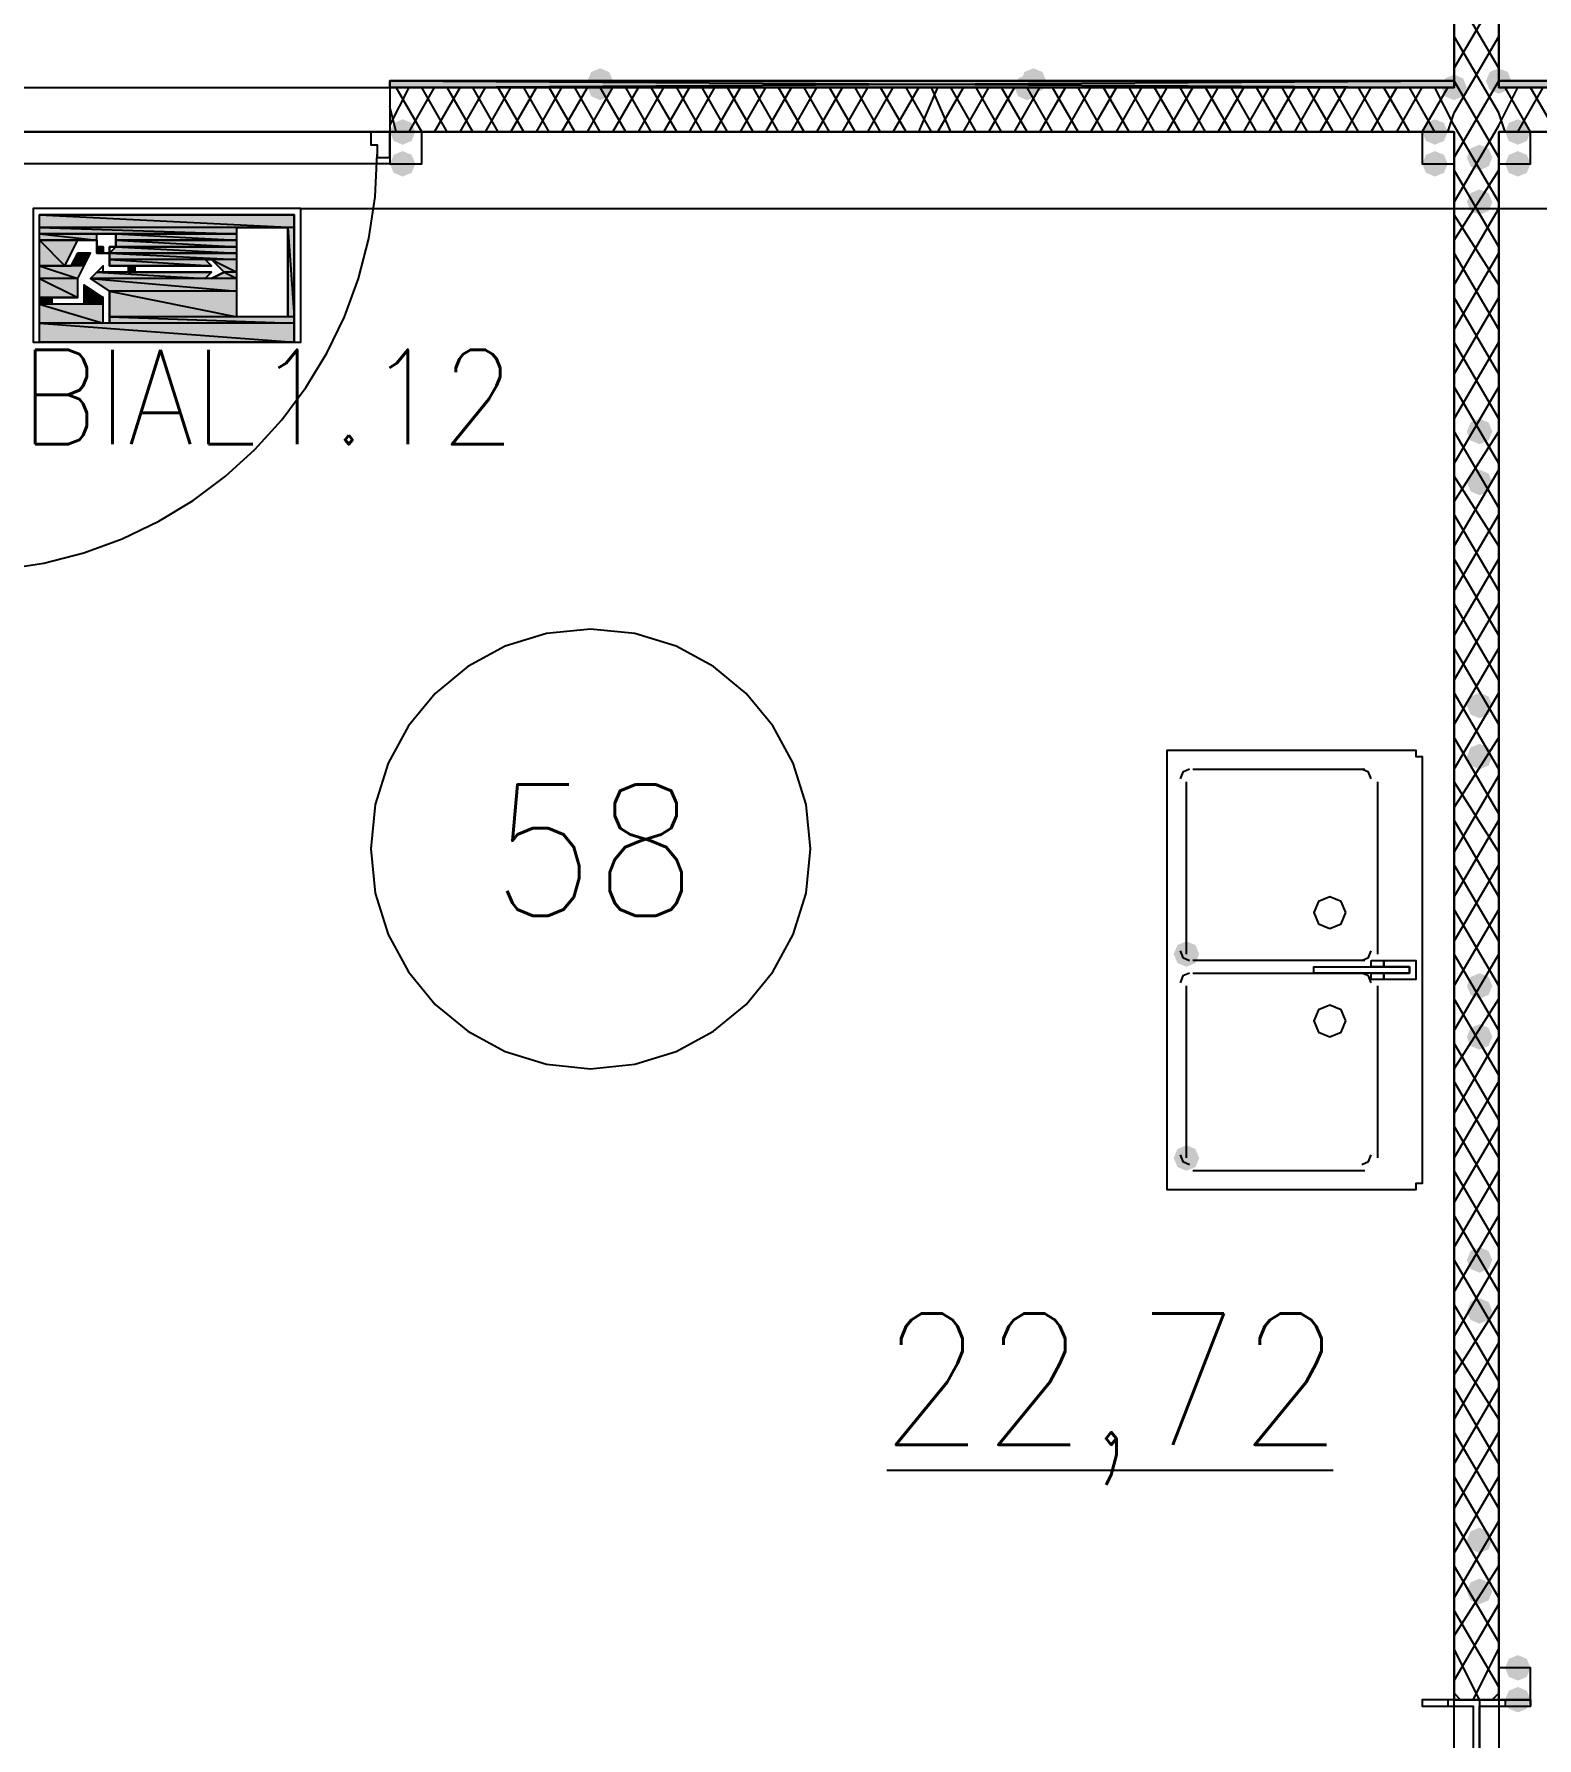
# Model space of a CAD drawing. Header units: millimetres. Extents: x 0 to 420, y 0 to 297.
# Drawn here: x 280.76 to 290.75, y 140.8 to 152.12 of the extents above; entities that cross this region are included whole.
import ezdxf

# ---------------------------------------------------------------- set-up
doc = ezdxf.new("R2010")
doc.units = ezdxf.units.MM
doc.layers.get('0').update_dxf_attribs({"linetype": 'CONTINUOUS'})
doc.styles.get("Standard").update_dxf_attribs({"font": 'STANDARD'})

msp = doc.modelspace()

# ---------------------------------------------------------------- hatches: boundary and pattern name
at = {"true_color": 0x0000fe}
for points in [[(284.607, 151.807333), (284.582129, 151.747537), (284.522333, 151.722667), (284.462538, 151.747537), (284.437667, 151.807333), (284.462537, 151.867129), (284.522333, 151.892), (284.582129, 151.867129)], [(287.485667, 151.807333), (287.460796, 151.747537), (287.401, 151.722667), (287.341204, 151.747537), (287.316333, 151.807333), (287.341204, 151.867129), (287.401, 151.892), (287.460796, 151.867129)], [(290.576, 151.807333), (290.551129, 151.747537), (290.491333, 151.722667), (290.431537, 151.747537), (290.406667, 151.807333), (290.431537, 151.867129), (290.491333, 151.892), (290.551129, 151.867129)], [(290.576, 151.807333), (290.551129, 151.747537), (290.491333, 151.722667), (290.431537, 151.747537), (290.406667, 151.807333), (290.431537, 151.867129), (290.491333, 151.892), (290.551129, 151.867129)], [(284.607, 151.765), (284.582129, 151.705204), (284.522333, 151.680333), (284.462538, 151.705204), (284.437667, 151.765), (284.462537, 151.824796), (284.522333, 151.849667), (284.582129, 151.824796)], [(287.443333, 151.765), (287.418463, 151.705204), (287.358667, 151.680333), (287.298871, 151.705204), (287.274, 151.765), (287.298871, 151.824796), (287.358667, 151.849667), (287.418462, 151.824796)], [(290.279667, 151.765), (290.254796, 151.705204), (290.195, 151.680333), (290.135204, 151.705204), (290.110333, 151.765), (290.135204, 151.824796), (290.195, 151.849667), (290.254796, 151.824796)]]:
    msp.add_hatch(color=0, dxfattribs=at).paths.add_polyline_path(points, flags=0)
at = {"true_color": 0x000007}
h = msp.add_hatch(color=0, dxfattribs=at)
h.paths.add_polyline_path([(290.195, 151.807333), (283.125333, 151.807333), (290.195, 151.765)], flags=0)
h.paths.add_polyline_path([(283.125333, 151.807333), (290.195, 151.765), (283.125333, 151.765)], flags=0)
h = msp.add_hatch(color=0, dxfattribs=at)
h.paths.add_polyline_path([(297.561, 151.807333), (290.491333, 151.807333), (297.561, 151.765)], flags=0)
h.paths.add_polyline_path([(290.491333, 151.807333), (297.561, 151.765), (290.491333, 151.765)], flags=0)
for points in [[(283.294667, 151.468667), (283.269796, 151.408871), (283.21, 151.384), (283.150204, 151.408871), (283.125333, 151.468667), (283.150204, 151.528462), (283.21, 151.553333), (283.269796, 151.528463)], [(290.152667, 151.468667), (290.127796, 151.408871), (290.068, 151.384), (290.008204, 151.408871), (289.983333, 151.468667), (290.008204, 151.528462), (290.068, 151.553333), (290.127796, 151.528463)], [(290.703, 151.468667), (290.678129, 151.408871), (290.618333, 151.384), (290.558538, 151.408871), (290.533667, 151.468667), (290.558537, 151.528462), (290.618333, 151.553333), (290.678129, 151.528463)], [(283.294667, 151.257), (283.269796, 151.197204), (283.21, 151.172333), (283.150204, 151.197204), (283.125333, 151.257), (283.150204, 151.316796), (283.21, 151.341667), (283.269796, 151.316796)], [(290.152667, 151.257), (290.127796, 151.197204), (290.068, 151.172333), (290.008204, 151.197204), (289.983333, 151.257), (290.008204, 151.316796), (290.068, 151.341667), (290.127796, 151.316796)], [(290.449, 151.299333), (290.424129, 151.239537), (290.364333, 151.214667), (290.304537, 151.239537), (290.279667, 151.299333), (290.304537, 151.359129), (290.364333, 151.384), (290.424129, 151.359129)], [(290.703, 151.257), (290.678129, 151.197204), (290.618333, 151.172333), (290.558538, 151.197204), (290.533667, 151.257), (290.558537, 151.316796), (290.618333, 151.341667), (290.678129, 151.316796)], [(290.449, 151.003), (290.424129, 150.943204), (290.364333, 150.918333), (290.304537, 150.943204), (290.279667, 151.003), (290.304537, 151.062796), (290.364333, 151.087667), (290.424129, 151.062796)], [(290.449, 149.479), (290.424129, 149.419204), (290.364333, 149.394333), (290.304537, 149.419204), (290.279667, 149.479), (290.304537, 149.538796), (290.364333, 149.563667), (290.424129, 149.538796)], [(290.449, 149.140333), (290.424129, 149.080537), (290.364333, 149.055667), (290.304537, 149.080537), (290.279667, 149.140333), (290.304537, 149.200129), (290.364333, 149.225), (290.424129, 149.200129)], [(290.449, 147.658667), (290.424129, 147.598871), (290.364333, 147.574), (290.304537, 147.598871), (290.279667, 147.658667), (290.304537, 147.718462), (290.364333, 147.743333), (290.424129, 147.718463)], [(290.449, 147.32), (290.424129, 147.260204), (290.364333, 147.235333), (290.304537, 147.260204), (290.279667, 147.32), (290.304537, 147.379796), (290.364333, 147.404667), (290.424129, 147.379796)], [(288.501667, 146.007667), (288.476796, 145.947871), (288.417, 145.923), (288.357204, 145.947871), (288.332333, 146.007667), (288.357204, 146.067462), (288.417, 146.092333), (288.476796, 146.067463)], [(290.449, 145.796), (290.424129, 145.736204), (290.364333, 145.711333), (290.304537, 145.736204), (290.279667, 145.796), (290.304537, 145.855796), (290.364333, 145.880667), (290.424129, 145.855796)], [(290.449, 145.457333), (290.424129, 145.397537), (290.364333, 145.372667), (290.304537, 145.397537), (290.279667, 145.457333), (290.304537, 145.517129), (290.364333, 145.542), (290.424129, 145.517129)], [(288.501667, 144.653), (288.476796, 144.593204), (288.417, 144.568333), (288.357204, 144.593204), (288.332333, 144.653), (288.357204, 144.712796), (288.417, 144.737667), (288.476796, 144.712796)], [(290.449, 143.975667), (290.424129, 143.915871), (290.364333, 143.891), (290.304537, 143.915871), (290.279667, 143.975667), (290.304537, 144.035462), (290.364333, 144.060333), (290.424129, 144.035463)], [(290.449, 143.637), (290.424129, 143.577204), (290.364333, 143.552333), (290.304537, 143.577204), (290.279667, 143.637), (290.304537, 143.696796), (290.364333, 143.721667), (290.424129, 143.696796)], [(290.449, 142.113), (290.424129, 142.053204), (290.364333, 142.028333), (290.304537, 142.053204), (290.279667, 142.113), (290.304537, 142.172796), (290.364333, 142.197667), (290.424129, 142.172796)], [(290.449, 141.774333), (290.424129, 141.714537), (290.364333, 141.689667), (290.304537, 141.714537), (290.279667, 141.774333), (290.304537, 141.834129), (290.364333, 141.859), (290.424129, 141.834129)], [(290.703, 141.266333), (290.678129, 141.206537), (290.618333, 141.181667), (290.558538, 141.206537), (290.533667, 141.266333), (290.558537, 141.326129), (290.618333, 141.351), (290.678129, 141.326129)], [(290.703, 141.054667), (290.678129, 140.994871), (290.618333, 140.97), (290.558538, 140.994871), (290.533667, 141.054667), (290.558537, 141.114462), (290.618333, 141.139333), (290.678129, 141.114463)]]:
    msp.add_hatch(color=0, dxfattribs=at).paths.add_polyline_path(points, flags=0)
at = {"true_color": 0x000052}
h = msp.add_hatch(color=0, dxfattribs=at)
h.paths.add_polyline_path([(282.490333, 150.918333), (280.797, 150.918333), (282.490333, 150.833667)], flags=0)
h.paths.add_polyline_path([(280.797, 150.918333), (282.490333, 150.833667), (280.797, 150.833667)], flags=0)
h = msp.add_hatch(color=0, dxfattribs=at)
h.paths.add_polyline_path([(282.109333, 150.833667), (280.797, 150.833667), (282.109333, 150.791333)], flags=0)
h.paths.add_polyline_path([(280.797, 150.833667), (282.109333, 150.791333), (280.797, 150.791333)], flags=0)
h = msp.add_hatch(color=0, dxfattribs=at)
h.paths.add_polyline_path([(280.797, 150.791333), (281.262667, 150.791333)], flags=0)
h.paths.add_polyline_path([(281.262667, 150.791333), (280.797, 150.791333)], flags=0)
h = msp.add_hatch(color=0, dxfattribs=at)
h.paths.add_polyline_path([(281.178, 150.791333), (280.797, 150.791333)], flags=0)
h.paths.add_polyline_path([(281.178, 150.791333), (280.797, 150.791333), (281.220333, 150.791333)], flags=0)
h = msp.add_hatch(color=0, dxfattribs=at)
h.paths.add_polyline_path([(281.178, 150.791333), (280.797, 150.791333), (281.178, 150.749)], flags=0)
h.paths.add_polyline_path([(280.797, 150.791333), (281.178, 150.749), (280.797, 150.749)], flags=0)
h = msp.add_hatch(color=0, dxfattribs=at)
h.paths.add_polyline_path([(281.262667, 150.791333), (282.109333, 150.791333)], flags=0)
h.paths.add_polyline_path([(282.109333, 150.791333), (281.262667, 150.791333)], flags=0)
h = msp.add_hatch(color=0, dxfattribs=at)
h.paths.add_polyline_path([(281.262667, 150.791333), (282.109333, 150.791333)], flags=0)
h.paths.add_polyline_path([(282.109333, 150.791333), (281.262667, 150.791333)], flags=0)
h.paths.add_polyline_path([(282.109333, 150.791333), (281.262667, 150.791333)], flags=0)
h.paths.add_polyline_path([(281.262667, 150.791333), (282.109333, 150.791333)], flags=0)
for points in [[(281.305, 150.791333), (281.305, 150.749)], [(281.178, 150.706667), (281.220333, 150.706667)], [(281.262667, 150.664333), (281.220333, 150.664333)], [(281.305, 150.706667), (281.262667, 150.706667)], [(281.262667, 150.706667), (281.305, 150.706667)], [(281.305, 150.749), (281.305, 150.706667)], [(281.093333, 150.452667), (281.135667, 150.410333), (281.093333, 150.410333)]]:
    msp.add_hatch(color=0, dxfattribs=at).paths.add_polyline_path(points, flags=0)
h = msp.add_hatch(color=0, dxfattribs=at)
h.paths.add_polyline_path([(281.305, 150.791333), (282.109333, 150.791333)], flags=0)
h.paths.add_polyline_path([(282.109333, 150.791333), (281.305, 150.791333)], flags=0)
h = msp.add_hatch(color=0, dxfattribs=at)
h.paths.add_polyline_path([(282.109333, 150.791333), (281.305, 150.791333), (282.109333, 150.749)], flags=0)
h.paths.add_polyline_path([(281.305, 150.791333), (282.109333, 150.749), (281.305, 150.749)], flags=0)
h = msp.add_hatch(color=0, dxfattribs=at)
h.paths.add_polyline_path([(282.490333, 150.833667), (282.448, 150.833667), (282.490333, 150.241)], flags=0)
h.paths.add_polyline_path([(282.448, 150.833667), (282.490333, 150.241), (282.448, 150.241)], flags=0)
h = msp.add_hatch(color=0, dxfattribs=at)
h.paths.add_polyline_path([(280.797, 150.749), (281.178, 150.749)], flags=0)
h.paths.add_polyline_path([(281.178, 150.749), (280.797, 150.749)], flags=0)
h.paths.add_polyline_path([(281.178, 150.749), (280.797, 150.749)], flags=0)
h.paths.add_polyline_path([(280.797, 150.749), (281.178, 150.749)], flags=0)
h = msp.add_hatch(color=0, dxfattribs=at)
h.paths.add_polyline_path([(280.797, 150.749), (281.178, 150.749)], flags=0)
h.paths.add_polyline_path([(281.178, 150.749), (280.797, 150.749)], flags=0)
h = msp.add_hatch(color=0, dxfattribs=at)
h.paths.add_polyline_path([(281.051, 150.749), (280.797, 150.749), (280.966333, 150.579667)], flags=0)
h.paths.add_polyline_path([(280.797, 150.749), (280.966333, 150.579667), (280.797, 150.579667)], flags=0)
h = msp.add_hatch(color=0, dxfattribs=at)
h.paths.add_polyline_path([(281.135667, 150.664333), (281.051, 150.664333), (281.093333, 150.579667)], flags=0)
h.paths.add_polyline_path([(281.051, 150.664333), (281.093333, 150.579667), (281.008667, 150.579667)], flags=0)
h = msp.add_hatch(color=0, dxfattribs=at)
h.paths.add_polyline_path([(281.178, 150.749), (281.178, 150.706667)], flags=0)
h.paths.add_polyline_path([(281.178, 150.706667), (281.178, 150.749)], flags=0)
h = msp.add_hatch(color=0, dxfattribs=at)
h.paths.add_polyline_path([(281.178, 150.706667), (281.220333, 150.706667)], flags=0)
h.paths.add_polyline_path([(281.220333, 150.706667), (281.178, 150.706667)], flags=0)
h.paths.add_polyline_path([(281.220333, 150.706667), (281.178, 150.706667)], flags=0)
h.paths.add_polyline_path([(281.178, 150.706667), (281.220333, 150.706667)], flags=0)
h.paths.add_polyline_path([(281.220333, 150.706667), (281.178, 150.706667)], flags=0)
h.paths.add_polyline_path([(281.220333, 150.706667), (281.178, 150.706667)], flags=0)
h = msp.add_hatch(color=0, dxfattribs=at)
h.paths.add_polyline_path([(281.178, 150.706667), (281.220333, 150.706667)], flags=0)
h.paths.add_polyline_path([(281.220333, 150.706667), (281.178, 150.706667)], flags=0)
h = msp.add_hatch(color=0, dxfattribs=at)
h.paths.add_polyline_path([(281.178, 150.706667), (281.220333, 150.706667)], flags=0)
h.paths.add_polyline_path([(281.220333, 150.706667), (281.178, 150.706667)], flags=0)
h = msp.add_hatch(color=0, dxfattribs=at)
h.paths.add_polyline_path([(281.220333, 150.706667), (281.178, 150.706667), (281.220333, 150.664333)], flags=0)
h.paths.add_polyline_path([(281.178, 150.706667), (281.220333, 150.664333), (281.178, 150.664333)], flags=0)
h = msp.add_hatch(color=0, dxfattribs=at)
h.paths.add_polyline_path([(281.178, 150.664333), (281.220333, 150.664333)], flags=0)
h.paths.add_polyline_path([(281.220333, 150.664333), (281.178, 150.664333)], flags=0)
h.paths.add_polyline_path([(281.220333, 150.664333), (281.178, 150.664333), (282.109333, 150.664333)], flags=0)
h.paths.add_polyline_path([(281.178, 150.664333), (282.109333, 150.664333)], flags=0)
h = msp.add_hatch(color=0, dxfattribs=at)
h.paths.add_polyline_path([(281.220333, 150.706667), (281.220333, 150.664333)], flags=0)
h.paths.add_polyline_path([(281.220333, 150.664333), (281.220333, 150.706667)], flags=0)
h = msp.add_hatch(color=0, dxfattribs=at)
h.paths.add_polyline_path([(281.262667, 150.706667), (281.305, 150.706667)], flags=0)
h.paths.add_polyline_path([(281.305, 150.706667), (281.262667, 150.706667)], flags=0)
h = msp.add_hatch(color=0, dxfattribs=at)
h.paths.add_polyline_path([(282.109333, 150.706667), (281.305, 150.706667), (282.109333, 150.664333)], flags=0)
h.paths.add_polyline_path([(281.305, 150.706667), (282.109333, 150.664333), (281.262667, 150.664333)], flags=0)
h = msp.add_hatch(color=0, dxfattribs=at)
h.paths.add_polyline_path([(281.262667, 150.706667), (281.262667, 150.664333)], flags=0)
h.paths.add_polyline_path([(281.262667, 150.664333), (281.262667, 150.706667)], flags=0)
h = msp.add_hatch(color=0, dxfattribs=at)
h.paths.add_polyline_path([(281.262667, 150.664333), (282.109333, 150.664333)], flags=0)
h.paths.add_polyline_path([(282.109333, 150.664333), (281.262667, 150.664333)], flags=0)
h = msp.add_hatch(color=0, dxfattribs=at)
h.paths.add_polyline_path([(282.109333, 150.664333), (281.262667, 150.664333), (282.109333, 150.622)], flags=0)
h.paths.add_polyline_path([(281.262667, 150.664333), (282.109333, 150.622), (281.262667, 150.622)], flags=0)
h = msp.add_hatch(color=0, dxfattribs=at)
h.paths.add_polyline_path([(281.305, 150.749), (282.109333, 150.749)], flags=0)
h.paths.add_polyline_path([(282.109333, 150.749), (281.305, 150.749)], flags=0)
h = msp.add_hatch(color=0, dxfattribs=at)
h.paths.add_polyline_path([(281.305, 150.749), (282.109333, 150.749)], flags=0)
h.paths.add_polyline_path([(282.109333, 150.749), (281.305, 150.749)], flags=0)
h = msp.add_hatch(color=0, dxfattribs=at)
h.paths.add_polyline_path([(281.305, 150.749), (282.109333, 150.749)], flags=0)
h.paths.add_polyline_path([(282.109333, 150.749), (281.305, 150.749)], flags=0)
h = msp.add_hatch(color=0, dxfattribs=at)
h.paths.add_polyline_path([(281.305, 150.749), (282.109333, 150.749)], flags=0)
h.paths.add_polyline_path([(282.109333, 150.749), (281.305, 150.749)], flags=0)
h = msp.add_hatch(color=0, dxfattribs=at)
h.paths.add_polyline_path([(282.109333, 150.749), (281.305, 150.749), (282.109333, 150.706667)], flags=0)
h.paths.add_polyline_path([(281.305, 150.749), (282.109333, 150.706667), (281.305, 150.706667)], flags=0)
h = msp.add_hatch(color=0, dxfattribs=at)
h.paths.add_polyline_path([(281.305, 150.706667), (282.109333, 150.706667)], flags=0)
h.paths.add_polyline_path([(282.109333, 150.706667), (281.305, 150.706667)], flags=0)
h = msp.add_hatch(color=0, dxfattribs=at)
h.paths.add_polyline_path([(281.305, 150.706667), (282.109333, 150.706667)], flags=0)
h.paths.add_polyline_path([(282.109333, 150.706667), (281.305, 150.706667)], flags=0)
h = msp.add_hatch(color=0, dxfattribs=at)
h.paths.add_polyline_path([(281.305, 150.706667), (282.109333, 150.706667)], flags=0)
h.paths.add_polyline_path([(282.109333, 150.706667), (281.305, 150.706667)], flags=0)
h = msp.add_hatch(color=0, dxfattribs=at)
h.paths.add_polyline_path([(281.305, 150.706667), (282.109333, 150.706667)], flags=0)
h.paths.add_polyline_path([(282.109333, 150.706667), (281.305, 150.706667)], flags=0)
h = msp.add_hatch(color=0, dxfattribs=at)
h.paths.add_polyline_path([(281.305, 150.706667), (282.109333, 150.706667)], flags=0)
h.paths.add_polyline_path([(282.109333, 150.706667), (281.305, 150.706667)], flags=0)
h = msp.add_hatch(color=0, dxfattribs=at)
h.paths.add_polyline_path([(281.305, 150.706667), (282.109333, 150.706667)], flags=0)
h.paths.add_polyline_path([(282.109333, 150.706667), (281.305, 150.706667)], flags=0)
h = msp.add_hatch(color=0, dxfattribs=at)
h.paths.add_polyline_path([(281.008667, 150.579667), (280.797, 150.579667)], flags=0)
h.paths.add_polyline_path([(281.008667, 150.579667), (280.797, 150.579667), (280.966333, 150.579667)], flags=0)
h = msp.add_hatch(color=0, dxfattribs=at)
h.paths.add_polyline_path([(281.093333, 150.579667), (280.797, 150.579667), (281.051, 150.495)], flags=0)
h.paths.add_polyline_path([(280.797, 150.579667), (281.051, 150.495), (280.797, 150.495)], flags=0)
h = msp.add_hatch(color=0, dxfattribs=at)
h.paths.add_polyline_path([(281.94, 150.537333), (281.178, 150.537333), (281.897667, 150.495)], flags=0)
h.paths.add_polyline_path([(281.178, 150.537333), (281.897667, 150.495), (281.135667, 150.495)], flags=0)
h = msp.add_hatch(color=0, dxfattribs=at)
h.paths.add_polyline_path([(281.897667, 150.622), (281.262667, 150.622), (281.94, 150.579667)], flags=0)
h.paths.add_polyline_path([(281.262667, 150.622), (281.94, 150.579667), (281.262667, 150.579667)], flags=0)
h = msp.add_hatch(color=0, dxfattribs=at)
h.paths.add_polyline_path([(281.389667, 150.579667), (281.94, 150.579667)], flags=0)
h.paths.add_polyline_path([(281.94, 150.579667), (281.389667, 150.579667)], flags=0)
h = msp.add_hatch(color=0, dxfattribs=at)
h.paths.add_polyline_path([(281.432, 150.579667), (281.389667, 150.579667), (281.432, 150.537333)], flags=0)
h.paths.add_polyline_path([(281.389667, 150.579667), (281.432, 150.537333), (281.389667, 150.537333)], flags=0)
h = msp.add_hatch(color=0, dxfattribs=at)
h.paths.add_polyline_path([(281.389667, 150.537333), (281.94, 150.537333)], flags=0)
h.paths.add_polyline_path([(281.94, 150.537333), (281.389667, 150.537333)], flags=0)
h = msp.add_hatch(color=0, dxfattribs=at)
h.paths.add_polyline_path([(282.109333, 150.622), (281.94, 150.622), (282.109333, 150.537333)], flags=0)
h.paths.add_polyline_path([(281.94, 150.622), (282.109333, 150.537333), (282.024667, 150.537333)], flags=0)
h = msp.add_hatch(color=0, dxfattribs=at)
h.paths.add_polyline_path([(282.109333, 150.537333), (282.024667, 150.537333), (282.109333, 150.495)], flags=0)
h.paths.add_polyline_path([(282.024667, 150.537333), (282.109333, 150.495), (281.94, 150.495)], flags=0)
h = msp.add_hatch(color=0, dxfattribs=at)
h.paths.add_polyline_path([(281.051, 150.495), (280.797, 150.495), (281.051, 150.368)], flags=0)
h.paths.add_polyline_path([(280.797, 150.495), (281.051, 150.368), (280.797, 150.368)], flags=0)
h = msp.add_hatch(color=0, dxfattribs=at)
h.paths.add_polyline_path([(282.109333, 150.495), (281.135667, 150.495), (282.109333, 150.410333)], flags=0)
h.paths.add_polyline_path([(281.135667, 150.495), (282.109333, 150.410333), (281.262667, 150.410333)], flags=0)
h = msp.add_hatch(color=0, dxfattribs=at)
h.paths.add_polyline_path([(280.881667, 150.368), (280.797, 150.368), (280.881667, 150.325667)], flags=0)
h.paths.add_polyline_path([(280.797, 150.368), (280.881667, 150.325667), (280.797, 150.325667)], flags=0)
h = msp.add_hatch(color=0, dxfattribs=at)
h.paths.add_polyline_path([(281.220333, 150.325667), (280.797, 150.325667), (281.220333, 150.198667)], flags=0)
h.paths.add_polyline_path([(280.797, 150.325667), (281.220333, 150.198667), (280.797, 150.198667)], flags=0)
h = msp.add_hatch(color=0, dxfattribs=at)
h.paths.add_polyline_path([(281.135667, 150.410333), (281.093333, 150.410333), (281.220333, 150.368)], flags=0)
h.paths.add_polyline_path([(281.093333, 150.410333), (281.220333, 150.368), (281.093333, 150.368)], flags=0)
h = msp.add_hatch(color=0, dxfattribs=at)
h.paths.add_polyline_path([(281.220333, 150.368), (281.093333, 150.368), (281.220333, 150.325667)], flags=0)
h.paths.add_polyline_path([(281.093333, 150.368), (281.220333, 150.325667), (281.093333, 150.325667)], flags=0)
h = msp.add_hatch(color=0, dxfattribs=at)
h.paths.add_polyline_path([(282.109333, 150.410333), (281.262667, 150.410333), (282.109333, 150.241)], flags=0)
h.paths.add_polyline_path([(281.262667, 150.410333), (282.109333, 150.241), (281.262667, 150.241)], flags=0)
h = msp.add_hatch(color=0, dxfattribs=at)
h.paths.add_polyline_path([(282.490333, 150.198667), (280.797, 150.198667), (282.490333, 150.071667)], flags=0)
h.paths.add_polyline_path([(280.797, 150.198667), (282.490333, 150.071667), (280.797, 150.071667)], flags=0)
h = msp.add_hatch(color=0, dxfattribs=at)
h.paths.add_polyline_path([(282.490333, 150.241), (281.262667, 150.241), (282.490333, 150.198667)], flags=0)
h.paths.add_polyline_path([(281.262667, 150.241), (282.490333, 150.198667), (281.262667, 150.198667)], flags=0)

# ---------------------------------------------------------------- linework, layer by layer
at = {"color": 0, "true_color": 0x0000ab}
for points in [[(273.092333, 158.453667), (273.092333, 151.765), (290.195, 151.765), (290.195, 158.453667)], [(290.491333, 151.765), (307.594, 151.765), (307.594, 158.453667), (290.491333, 158.453667)]]:
    msp.add_lwpolyline(points, close=True, dxfattribs=at)
at = {"color": 0, "true_color": 0x000007}
for points in [[(290.195, 157.734), (290.195, 151.765)], [(290.491333, 151.765), (290.491333, 157.734), (290.195, 157.734)], [(290.195, 151.892), (290.491333, 152.4)], [(290.491333, 151.892), (290.195, 152.4)], [(290.195, 151.595667), (290.491333, 152.103667)], [(290.491333, 151.595667), (290.195, 152.103667)], [(290.195, 151.765), (283.125333, 151.765), (290.195, 151.807333), (283.125333, 151.807333)], [(290.195, 151.299333), (290.491333, 151.807333)], [(290.491333, 151.299333), (290.195, 151.807333)], [(297.561, 151.807333), (290.491333, 151.807333), (297.561, 151.807333), (290.491333, 151.765)], [(283.125333, 151.511), (283.252333, 151.765)], [(283.125333, 151.765), (283.125333, 151.468667)], [(283.125333, 151.765), (283.125333, 151.468667)], [(290.195, 151.765), (283.125333, 151.765)], [(283.337, 151.468667), (283.167667, 151.765)], [(283.252333, 151.468667), (283.421667, 151.765)], [(283.506333, 151.468667), (283.337, 151.765)], [(283.421667, 151.468667), (283.591, 151.765)], [(283.675667, 151.468667), (283.506333, 151.765)], [(283.591, 151.468667), (283.760333, 151.765)], [(283.845, 151.468667), (283.675667, 151.765)], [(283.760333, 151.468667), (283.929667, 151.765)], [(284.014333, 151.468667), (283.845, 151.765)], [(283.929667, 151.468667), (284.099, 151.765)], [(284.183667, 151.468667), (284.014333, 151.765)], [(284.099, 151.468667), (284.268333, 151.765)], [(284.353, 151.468667), (284.183667, 151.765)], [(284.268333, 151.468667), (284.437667, 151.765)], [(284.522333, 151.468667), (284.353, 151.765)], [(284.437667, 151.468667), (284.607, 151.765)], [(284.691667, 151.468667), (284.522333, 151.765)], [(284.607, 151.468667), (284.776333, 151.765)], [(284.861, 151.468667), (284.691667, 151.765)], [(284.776333, 151.468667), (284.945667, 151.765)], [(285.030333, 151.468667), (284.861, 151.765)], [(284.945667, 151.468667), (285.115, 151.765)], [(285.199667, 151.468667), (285.030333, 151.765)], [(285.115, 151.468667), (285.284333, 151.765)], [(285.369, 151.468667), (285.199667, 151.765)], [(285.284333, 151.468667), (285.453667, 151.765)], [(285.538333, 151.468667), (285.369, 151.765)], [(285.453667, 151.468667), (285.623, 151.765)], [(285.707667, 151.468667), (285.538333, 151.765)], [(285.623, 151.468667), (285.792333, 151.765)], [(285.877, 151.468667), (285.707667, 151.765)], [(285.792333, 151.468667), (285.961667, 151.765)], [(286.046333, 151.468667), (285.877, 151.765)], [(285.961667, 151.468667), (286.131, 151.765)], [(286.215667, 151.468667), (286.046333, 151.765)], [(286.131, 151.468667), (286.300333, 151.765)], [(286.385, 151.468667), (286.215667, 151.765)], [(286.300333, 151.468667), (286.469667, 151.765)], [(286.554333, 151.468667), (286.385, 151.765)], [(286.469667, 151.468667), (286.639, 151.765)], [(286.723667, 151.468667), (286.554333, 151.765)], [(286.639, 151.468667), (286.766, 151.765)], [(286.850667, 151.468667), (286.723667, 151.765)], [(286.766, 151.468667), (286.935333, 151.765)], [(287.02, 151.468667), (286.850667, 151.765)], [(286.935333, 151.468667), (287.104667, 151.765)], [(287.189333, 151.468667), (287.02, 151.765)], [(287.104667, 151.468667), (287.274, 151.765)], [(287.358667, 151.468667), (287.189333, 151.765)], [(287.274, 151.468667), (287.443333, 151.765)], [(287.528, 151.468667), (287.358667, 151.765)], [(287.443333, 151.468667), (287.612667, 151.765)], [(287.697333, 151.468667), (287.528, 151.765)], [(287.612667, 151.468667), (287.782, 151.765)], [(287.866667, 151.468667), (287.697333, 151.765)], [(287.782, 151.468667), (287.951333, 151.765)], [(288.036, 151.468667), (287.866667, 151.765)], [(287.951333, 151.468667), (288.120667, 151.765)], [(288.205333, 151.468667), (288.036, 151.765)], [(288.120667, 151.468667), (288.29, 151.765)], [(288.374667, 151.468667), (288.205333, 151.765)], [(288.29, 151.468667), (288.459333, 151.765)], [(288.544, 151.468667), (288.374667, 151.765)], [(288.459333, 151.468667), (288.628667, 151.765)], [(288.713333, 151.468667), (288.544, 151.765)], [(288.628667, 151.468667), (288.798, 151.765)], [(288.882667, 151.468667), (288.713333, 151.765)], [(288.798, 151.468667), (288.967333, 151.765)], [(289.052, 151.468667), (288.882667, 151.765)], [(288.967333, 151.468667), (289.136667, 151.765)], [(289.221333, 151.468667), (289.052, 151.765)], [(289.136667, 151.468667), (289.306, 151.765)], [(289.390667, 151.468667), (289.221333, 151.765)], [(289.306, 151.468667), (289.475333, 151.765)], [(289.56, 151.468667), (289.390667, 151.765)], [(289.475333, 151.468667), (289.644667, 151.765)], [(289.729333, 151.468667), (289.56, 151.765)], [(289.644667, 151.468667), (289.814, 151.765)], [(289.898667, 151.468667), (289.729333, 151.765)], [(289.814, 151.468667), (289.983333, 151.765)], [(290.068, 151.468667), (289.898667, 151.765)], [(289.983333, 151.468667), (290.152667, 151.765)], [(290.195, 151.511), (290.068, 151.765)], [(290.491333, 151.511), (290.618333, 151.765)], [(297.561, 151.765), (290.491333, 151.765)], [(290.703, 151.468667), (290.533667, 151.765)], [(290.618333, 151.468667), (290.787667, 151.765)], [(290.872333, 151.468667), (290.703, 151.765)], [(283.167667, 151.468667), (283.125333, 151.638)], [(290.152667, 151.468667), (290.195, 151.595667)], [(290.533667, 151.468667), (290.491333, 151.595667)], [(280.204333, 151.384), (280.204333, 151.468667), (281.643667, 151.468667)], [(281.643667, 151.468667), (283.125333, 151.468667), (283.125333, 151.384)], [(283.125333, 151.468667), (290.195, 151.468667)], [(290.195, 151.003), (290.491333, 151.511)], [(290.491333, 151.003), (290.195, 151.511)], [(290.195, 151.468667), (290.195, 141.054667), (290.491333, 141.054667), (290.491333, 151.468667)], [(290.491333, 151.468667), (297.561, 151.468667)], [(281.643667, 151.257), (280.204333, 151.257), (280.204333, 151.384)], [(283.125333, 151.384), (283.125333, 151.257), (281.643667, 151.257)], [(280.267833, 148.547667), (280.551339, 148.561982), (280.826656, 148.604001), (281.092389, 148.672328), (281.347145, 148.76557), (281.58953, 148.882333), (281.818151, 149.021223), (282.031613, 149.180847), (282.228523, 149.359811), (282.407486, 149.556721), (282.56711, 149.770183), (282.706001, 149.998803), (282.822764, 150.241188), (282.916006, 150.495944), (282.984333, 150.761677), (283.026351, 151.036994), (283.040667, 151.3205)], [(290.195, 150.749), (290.491333, 151.214667)], [(290.491333, 150.706667), (290.195, 151.214667)], [(290.195, 150.452667), (290.491333, 150.960667)], [(290.491333, 150.452667), (290.195, 150.918333)], [(290.195, 150.156333), (290.491333, 150.664333)], [(290.491333, 150.156333), (290.195, 150.664333)], [(290.195, 149.86), (290.491333, 150.368)], [(290.491333, 149.86), (290.195, 150.368)], [(290.195, 149.563667), (290.491333, 150.071667)], [(290.491333, 149.563667), (290.195, 150.071667)], [(290.195, 149.267333), (290.491333, 149.775333)], [(290.491333, 149.267333), (290.195, 149.775333)], [(290.195, 149.013333), (290.491333, 149.479)], [(290.491333, 148.971), (290.195, 149.479)], [(290.195, 148.717), (290.491333, 149.225)], [(290.491333, 148.717), (290.195, 149.182667)], [(290.195, 148.420667), (290.491333, 148.928667)], [(290.491333, 148.420667), (290.195, 148.928667)], [(290.195, 148.124333), (290.491333, 148.632333)], [(290.491333, 148.124333), (290.195, 148.632333)], [(290.195, 147.828), (290.491333, 148.336)], [(290.491333, 147.828), (290.195, 148.336)], [(285.919333, 146.706167), (285.889661, 147.000508), (285.80456, 147.274659), (285.669903, 147.522746), (285.491563, 147.738896), (285.275413, 147.917236), (285.027326, 148.051893), (284.753175, 148.136995), (284.458833, 148.166667), (284.164492, 148.136995), (283.890341, 148.051893), (283.642254, 147.917236), (283.426104, 147.738896), (283.247764, 147.522746), (283.113107, 147.274659), (283.028005, 147.000508), (282.998333, 146.706167)], [(290.195, 147.531667), (290.491333, 148.039667)], [(290.491333, 147.531667), (290.195, 148.039667)], [(290.195, 147.235333), (290.491333, 147.743333)], [(290.491333, 147.235333), (290.195, 147.743333)], [(290.195, 146.981333), (290.491333, 147.447)], [(290.491333, 146.939), (290.195, 147.447)], [(288.438167, 147.235333), (288.393265, 147.216735), (288.374667, 147.171833)], [(288.417, 146.007667), (288.417, 147.150667)], [(288.459333, 147.235333), (289.602333, 147.235333)], [(289.644667, 147.171833), (289.626068, 147.216735), (289.581167, 147.235333)], [(289.687, 147.150667), (289.687, 146.007667)], [(290.195, 146.685), (290.491333, 147.193)], [(290.491333, 146.685), (290.195, 147.150667)], [(290.195, 146.388667), (290.491333, 146.896667)], [(290.491333, 146.388667), (290.195, 146.896667)], [(282.998333, 146.706167), (283.028005, 146.411825), (283.113107, 146.137674), (283.247764, 145.889587), (283.426104, 145.673437), (283.642254, 145.495097), (283.890341, 145.36044), (284.164492, 145.275339), (284.458833, 145.245667), (284.753175, 145.275339), (285.027326, 145.36044), (285.275413, 145.495097), (285.491563, 145.673437), (285.669903, 145.889587), (285.80456, 146.137674), (285.889661, 146.411825), (285.919333, 146.706167)], [(290.195, 146.092333), (290.491333, 146.600333)], [(290.491333, 146.092333), (290.195, 146.600333)], [(290.195, 145.796), (290.491333, 146.304)], [(290.491333, 145.796), (290.195, 146.304)], [(288.374667, 146.028833), (288.393265, 145.983932), (288.438167, 145.965333)], [(289.581167, 145.965333), (289.626068, 145.983932), (289.644667, 146.028833)], [(290.195, 145.499667), (290.491333, 146.007667)], [(290.491333, 145.499667), (290.195, 146.007667)], [(289.602333, 145.965333), (288.459333, 145.965333)], [(288.438167, 145.880667), (288.393265, 145.862068), (288.374667, 145.817167)], [(288.417, 144.653), (288.417, 145.796)], [(288.459333, 145.880667), (289.602333, 145.880667)], [(289.644667, 145.817167), (289.626068, 145.862068), (289.581167, 145.880667)], [(289.687, 145.796), (289.687, 144.653)], [(290.195, 145.245667), (290.491333, 145.711333)], [(290.491333, 145.203333), (290.195, 145.711333)], [(290.195, 144.949333), (290.491333, 145.457333)], [(290.491333, 144.907), (290.195, 145.415)], [(290.195, 144.653), (290.491333, 145.161)], [(290.491333, 144.653), (290.195, 145.161)], [(290.195, 144.356667), (290.491333, 144.864667)], [(290.491333, 144.356667), (290.195, 144.864667)], [(288.374667, 144.674167), (288.393265, 144.629265), (288.438167, 144.610667)], [(289.581167, 144.610667), (289.626068, 144.629265), (289.644667, 144.674167)], [(289.602333, 144.568333), (288.459333, 144.568333)], [(290.195, 144.060333), (290.491333, 144.568333)], [(290.491333, 144.060333), (290.195, 144.568333)], [(290.195, 143.764), (290.491333, 144.272)], [(290.491333, 143.764), (290.195, 144.272)], [(290.195, 143.467667), (290.491333, 143.975667)], [(290.491333, 143.467667), (290.195, 143.975667)], [(290.195, 143.213667), (290.491333, 143.679333)], [(290.491333, 143.171333), (290.195, 143.679333)], [(290.195, 142.917333), (290.491333, 143.425333)], [(290.491333, 142.917333), (290.195, 143.383)], [(290.195, 142.621), (290.491333, 143.129)], [(290.491333, 142.621), (290.195, 143.129)], [(290.195, 142.324667), (290.491333, 142.832667)], [(290.491333, 142.324667), (290.195, 142.832667)], [(286.427333, 142.578667), (289.390667, 142.578667)], [(290.195, 142.028333), (290.491333, 142.536333)], [(290.491333, 142.028333), (290.195, 142.536333)], [(290.195, 141.732), (290.491333, 142.24)], [(290.491333, 141.732), (290.195, 142.24)], [(290.195, 141.478), (290.491333, 141.943667)], [(290.491333, 141.435667), (290.195, 141.943667)], [(290.195, 141.181667), (290.491333, 141.689667)], [(290.491333, 141.139333), (290.195, 141.647333)], [(290.364333, 141.054667), (290.195, 141.393333)], [(290.322, 141.054667), (290.491333, 141.393333)], [(289.983333, 141.054667), (289.983333, 141.012333)], [(290.152667, 141.054667), (290.152667, 141.012333)], [(290.237333, 141.054667), (290.195, 141.097)], [(290.364333, 141.054667), (290.364333, 140.335)], [(290.449, 141.054667), (290.491333, 141.097)], [(290.533667, 141.054667), (290.533667, 141.012333)], [(290.703, 141.054667), (290.703, 141.012333)]]:
    msp.add_lwpolyline(points, dxfattribs=at)
for points in [[(290.195, 151.807333), (283.125333, 151.807333), (290.195, 151.765)], [(283.125333, 151.807333), (290.195, 151.765), (283.125333, 151.765)], [(283.125333, 151.765), (283.125333, 151.807333), (290.195, 151.807333), (290.195, 151.765), (283.125333, 151.765), (290.195, 151.765), (290.195, 151.807333), (283.125333, 151.807333)], [(297.561, 151.807333), (290.491333, 151.807333), (297.561, 151.765)], [(290.491333, 151.807333), (297.561, 151.765), (290.491333, 151.765)], [(297.561, 151.807333), (290.491333, 151.807333), (290.491333, 151.765), (297.561, 151.765)], [(297.561, 151.807333), (290.491333, 151.807333), (290.491333, 151.765), (297.561, 151.765)], [(273.092333, 140.335), (290.195, 140.335), (290.195, 151.468667), (273.092333, 151.468667)], [(282.998333, 151.468667), (282.998333, 151.384), (283.040667, 151.384), (283.040667, 151.299333), (283.125333, 151.299333), (283.125333, 151.468667)], [(283.337, 151.468667), (283.125333, 151.468667), (283.125333, 151.257), (283.337, 151.257), (283.337, 151.468667), (283.125333, 151.468667), (283.125333, 151.257), (283.337, 151.257)], [(290.195, 151.468667), (289.983333, 151.468667), (289.983333, 151.257), (290.195, 151.257), (290.195, 151.468667), (289.983333, 151.468667), (289.983333, 151.257), (290.195, 151.257)], [(290.703, 151.468667), (290.491333, 151.468667), (290.491333, 151.257), (290.703, 151.257), (290.703, 151.468667), (290.491333, 151.468667), (290.491333, 151.257), (290.703, 151.257)], [(307.594, 151.468667), (290.491333, 151.468667), (290.491333, 140.335), (307.594, 140.335)], [(288.29, 144.483667), (288.29, 147.32), (288.29, 147.362333), (288.332333, 147.362333), (289.898667, 147.362333), (289.941, 147.362333), (289.941, 147.32), (289.983333, 147.32), (289.983333, 144.483667), (289.941, 144.483667), (289.941, 144.441333), (289.898667, 144.441333), (288.332333, 144.441333), (288.29, 144.441333)], [(289.475333, 146.282833), (289.444335, 146.357669), (289.3695, 146.388667), (289.294665, 146.357669), (289.263667, 146.282833), (289.294665, 146.207998), (289.3695, 146.177), (289.444335, 146.207998)], [(289.306, 145.880667), (289.263667, 145.880667), (289.263667, 145.923), (289.306, 145.923), (289.898667, 145.923), (289.898667, 145.880667)], [(289.644667, 145.965333), (289.729333, 145.965333), (289.729333, 145.923), (289.644667, 145.923)], [(289.729333, 145.838333), (289.729333, 145.880667), (289.898667, 145.880667), (289.898667, 145.923), (289.729333, 145.923), (289.729333, 145.965333), (289.941, 145.965333), (289.941, 145.838333)], [(289.644667, 145.838333), (289.644667, 145.880667), (289.729333, 145.880667), (289.729333, 145.838333)], [(289.475333, 145.563167), (289.444335, 145.638002), (289.3695, 145.669), (289.294665, 145.638002), (289.263667, 145.563167), (289.294665, 145.488331), (289.3695, 145.457333), (289.444335, 145.488331)], [(290.703, 141.266333), (290.491333, 141.266333), (290.491333, 141.054667), (290.703, 141.054667), (290.703, 141.266333), (290.491333, 141.266333), (290.491333, 141.054667), (290.703, 141.054667)], [(290.703, 141.054667), (289.983333, 141.054667), (289.983333, 141.012333), (290.322, 141.012333), (290.322, 140.377333), (289.983333, 140.377333), (289.983333, 140.335), (290.703, 140.335), (290.703, 140.377333), (290.364333, 140.377333), (290.364333, 141.012333), (290.703, 141.012333)]]:
    msp.add_lwpolyline(points, close=True, dxfattribs=at)
at = {"color": 0, "true_color": 0x00005c}
msp.add_lwpolyline([(282.532667, 150.960667), (280.754667, 150.960667), (280.754667, 150.071667), (282.532667, 150.071667)], close=True, dxfattribs=at)
at = {"color": 0, "true_color": 0x000052}
for points in [[(282.490333, 150.918333), (280.797, 150.918333), (282.490333, 150.833667)], [(280.797, 150.918333), (282.490333, 150.833667), (280.797, 150.833667)], [(280.797, 150.918333), (282.490333, 150.918333), (282.490333, 150.071667), (280.797, 150.071667)], [(282.109333, 150.833667), (280.797, 150.833667), (282.109333, 150.791333)], [(280.797, 150.833667), (282.109333, 150.791333), (280.797, 150.791333)], [(280.797, 150.791333), (281.262667, 150.791333)], [(281.262667, 150.791333), (280.797, 150.791333)], [(280.797, 150.791333), (281.220333, 150.791333)], [(281.220333, 150.791333), (280.797, 150.791333)], [(281.220333, 150.791333), (280.797, 150.791333)], [(280.797, 150.791333), (281.220333, 150.791333)], [(281.220333, 150.791333), (280.797, 150.791333)], [(281.220333, 150.791333), (280.797, 150.791333), (281.262667, 150.791333)], [(280.797, 150.791333), (281.220333, 150.791333)], [(281.220333, 150.791333), (280.797, 150.791333)], [(280.797, 150.791333), (281.220333, 150.791333)], [(281.220333, 150.791333), (280.797, 150.791333)], [(281.178, 150.791333), (280.797, 150.791333)], [(281.178, 150.791333), (280.797, 150.791333), (281.220333, 150.791333)], [(281.178, 150.791333), (280.797, 150.791333), (281.178, 150.749)], [(280.797, 150.791333), (281.178, 150.749), (280.797, 150.749)], [(281.262667, 150.791333), (282.109333, 150.791333)], [(282.109333, 150.791333), (281.262667, 150.791333)], [(281.262667, 150.791333), (282.109333, 150.791333)], [(282.109333, 150.791333), (281.262667, 150.791333)], [(282.109333, 150.791333), (281.262667, 150.791333)], [(281.262667, 150.791333), (282.109333, 150.791333)], [(281.262667, 150.791333), (281.305, 150.791333)], [(281.305, 150.791333), (281.262667, 150.791333)], [(281.305, 150.791333), (281.262667, 150.791333)], [(281.305, 150.791333), (281.262667, 150.791333)], [(281.305, 150.791333), (281.305, 150.749)], [(281.305, 150.791333), (282.109333, 150.791333)], [(282.109333, 150.791333), (281.305, 150.791333)], [(282.109333, 150.791333), (281.305, 150.791333), (282.109333, 150.749)], [(281.305, 150.791333), (282.109333, 150.749), (281.305, 150.749)], [(281.305, 150.749), (281.305, 150.791333)], [(282.109333, 150.833667), (282.448, 150.833667), (282.448, 150.241), (282.109333, 150.241)], [(282.490333, 150.833667), (282.448, 150.833667), (282.490333, 150.241)], [(282.448, 150.833667), (282.490333, 150.241), (282.448, 150.241)], [(280.797, 150.749), (281.178, 150.749)], [(281.178, 150.749), (280.797, 150.749)], [(281.178, 150.749), (280.797, 150.749)], [(280.797, 150.749), (281.178, 150.749)], [(281.178, 150.749), (280.797, 150.749)], [(281.178, 150.749), (280.797, 150.749)], [(280.797, 150.749), (281.178, 150.749)], [(281.178, 150.749), (280.797, 150.749)], [(281.178, 150.749), (280.797, 150.749)], [(280.797, 150.749), (281.178, 150.749)], [(280.797, 150.749), (281.178, 150.749)], [(281.178, 150.749), (280.797, 150.749)], [(281.051, 150.749), (280.797, 150.749), (280.966333, 150.579667)], [(280.797, 150.749), (280.966333, 150.579667), (280.797, 150.579667)], [(280.881667, 150.368), (281.051, 150.368), (281.051, 150.495), (281.135667, 150.664333), (281.051, 150.664333), (281.008667, 150.579667), (280.966333, 150.579667), (281.051, 150.749), (281.178, 150.749), (281.178, 150.706667), (281.178, 150.664333), (281.220333, 150.664333), (281.262667, 150.664333), (281.262667, 150.579667), (281.389667, 150.579667), (281.389667, 150.537333), (281.220333, 150.537333), (281.220333, 150.579667), (281.135667, 150.495), (281.262667, 150.410333), (281.262667, 150.198667), (281.220333, 150.198667), (281.220333, 150.368), (281.093333, 150.452667), (281.093333, 150.325667), (280.881667, 150.325667)], [(281.051, 150.664333), (281.093333, 150.579667), (281.008667, 150.579667)], [(281.135667, 150.664333), (281.051, 150.664333), (281.093333, 150.579667)], [(281.178, 150.749), (281.178, 150.706667)], [(281.178, 150.706667), (281.178, 150.749)], [(281.178, 150.706667), (281.220333, 150.706667)], [(281.178, 150.706667), (281.220333, 150.706667)], [(281.220333, 150.706667), (281.178, 150.706667)], [(281.220333, 150.706667), (281.178, 150.706667)], [(281.178, 150.706667), (281.220333, 150.706667)], [(281.220333, 150.706667), (281.178, 150.706667)], [(281.220333, 150.706667), (281.178, 150.706667)], [(281.178, 150.706667), (281.220333, 150.706667)], [(281.220333, 150.706667), (281.178, 150.706667)], [(281.178, 150.706667), (281.220333, 150.706667)], [(281.220333, 150.706667), (281.178, 150.706667)], [(281.178, 150.706667), (281.220333, 150.706667)], [(281.220333, 150.706667), (281.178, 150.706667)], [(281.220333, 150.706667), (281.178, 150.706667), (281.220333, 150.664333)], [(281.178, 150.706667), (281.220333, 150.664333), (281.178, 150.664333)], [(281.178, 150.664333), (281.220333, 150.664333)], [(281.220333, 150.664333), (281.178, 150.664333)], [(281.220333, 150.664333), (281.178, 150.664333), (282.109333, 150.664333)], [(281.178, 150.664333), (282.109333, 150.664333)], [(281.220333, 150.706667), (281.220333, 150.664333)], [(281.220333, 150.664333), (281.220333, 150.706667)], [(281.262667, 150.664333), (281.220333, 150.664333)], [(281.262667, 150.664333), (281.220333, 150.664333)], [(281.305, 150.706667), (281.262667, 150.706667)], [(281.262667, 150.706667), (281.305, 150.706667)], [(281.262667, 150.706667), (281.305, 150.706667)], [(281.305, 150.706667), (281.262667, 150.706667)], [(281.305, 150.706667), (282.109333, 150.664333), (281.262667, 150.664333)], [(281.262667, 150.706667), (281.262667, 150.664333)], [(281.262667, 150.664333), (281.262667, 150.706667)], [(281.262667, 150.664333), (282.109333, 150.664333)], [(282.109333, 150.664333), (281.262667, 150.664333)], [(282.109333, 150.664333), (281.262667, 150.664333), (282.109333, 150.622)], [(281.262667, 150.664333), (282.109333, 150.622), (281.262667, 150.622)], [(281.305, 150.749), (282.109333, 150.749)], [(282.109333, 150.749), (281.305, 150.749)], [(281.305, 150.749), (282.109333, 150.749)], [(282.109333, 150.749), (281.305, 150.749)], [(281.305, 150.749), (282.109333, 150.749)], [(282.109333, 150.749), (281.305, 150.749)], [(281.305, 150.749), (281.305, 150.706667)], [(281.305, 150.749), (282.109333, 150.749)], [(282.109333, 150.749), (281.305, 150.749)], [(282.109333, 150.749), (281.305, 150.749), (282.109333, 150.706667)], [(281.305, 150.749), (282.109333, 150.706667), (281.305, 150.706667)], [(281.305, 150.706667), (282.109333, 150.706667)], [(282.109333, 150.706667), (281.305, 150.706667)], [(281.305, 150.706667), (282.109333, 150.706667)], [(282.109333, 150.706667), (281.305, 150.706667)], [(281.305, 150.706667), (282.109333, 150.706667)], [(282.109333, 150.706667), (281.305, 150.706667)], [(281.305, 150.706667), (282.109333, 150.706667)], [(282.109333, 150.706667), (281.305, 150.706667)], [(281.305, 150.706667), (282.109333, 150.706667)], [(282.109333, 150.706667), (281.305, 150.706667)], [(281.305, 150.706667), (282.109333, 150.706667)], [(282.109333, 150.706667), (281.305, 150.706667)], [(282.109333, 150.706667), (281.305, 150.706667), (282.109333, 150.664333)], [(281.008667, 150.579667), (280.797, 150.579667)], [(281.008667, 150.579667), (280.797, 150.579667), (280.966333, 150.579667)], [(281.093333, 150.579667), (280.797, 150.579667), (281.051, 150.495)], [(280.797, 150.579667), (281.051, 150.495), (280.797, 150.495)], [(281.178, 150.537333), (281.897667, 150.495), (281.135667, 150.495)], [(281.94, 150.537333), (281.178, 150.537333), (281.897667, 150.495)], [(281.897667, 150.622), (281.262667, 150.622), (281.94, 150.579667)], [(281.262667, 150.622), (281.94, 150.579667), (281.262667, 150.579667)], [(281.389667, 150.579667), (281.94, 150.579667)], [(281.94, 150.579667), (281.389667, 150.579667)], [(281.432, 150.579667), (281.389667, 150.579667), (281.432, 150.537333)], [(281.389667, 150.579667), (281.432, 150.537333), (281.389667, 150.537333)], [(281.389667, 150.537333), (281.94, 150.537333)], [(281.94, 150.537333), (281.389667, 150.537333)], [(281.94, 150.579667), (281.897667, 150.622), (281.94, 150.622), (282.024667, 150.537333), (281.94, 150.495), (281.897667, 150.495), (281.94, 150.537333), (281.432, 150.537333), (281.432, 150.579667)], [(282.109333, 150.622), (281.94, 150.622), (282.109333, 150.537333)], [(281.94, 150.622), (282.109333, 150.537333), (282.024667, 150.537333)], [(282.024667, 150.537333), (282.109333, 150.495), (281.94, 150.495)], [(282.109333, 150.537333), (282.024667, 150.537333), (282.109333, 150.495)], [(281.051, 150.495), (280.797, 150.495), (281.051, 150.368)], [(280.797, 150.495), (281.051, 150.368), (280.797, 150.368)], [(281.093333, 150.452667), (281.135667, 150.410333), (281.093333, 150.410333)], [(282.109333, 150.495), (281.135667, 150.495), (282.109333, 150.410333)], [(281.135667, 150.495), (282.109333, 150.410333), (281.262667, 150.410333)], [(280.881667, 150.368), (280.797, 150.368), (280.881667, 150.325667)], [(280.797, 150.368), (280.881667, 150.325667), (280.797, 150.325667)], [(281.220333, 150.325667), (280.797, 150.325667), (281.220333, 150.198667)], [(280.797, 150.325667), (281.220333, 150.198667), (280.797, 150.198667)], [(281.135667, 150.410333), (281.093333, 150.410333), (281.220333, 150.368)], [(281.093333, 150.410333), (281.220333, 150.368), (281.093333, 150.368)], [(281.220333, 150.368), (281.093333, 150.368), (281.220333, 150.325667)], [(281.093333, 150.368), (281.220333, 150.325667), (281.093333, 150.325667)], [(282.109333, 150.410333), (281.262667, 150.410333), (282.109333, 150.241)], [(281.262667, 150.410333), (282.109333, 150.241), (281.262667, 150.241)], [(282.490333, 150.198667), (280.797, 150.198667), (282.490333, 150.071667)], [(280.797, 150.198667), (282.490333, 150.071667), (280.797, 150.071667)], [(282.490333, 150.241), (281.262667, 150.241), (282.490333, 150.198667)], [(281.262667, 150.241), (282.490333, 150.198667), (281.262667, 150.198667)]]:
    msp.add_lwpolyline(points, close=True, dxfattribs=at)
at = {"color": 0, "true_color": 0x000005}
msp.add_lwpolyline([(282.532667, 150.960667), (298.196, 150.960667)], dxfattribs=at)

# ---------------------------------------------------------------- texts
at = {"color": 0, "true_color": 0x00005c, "insert": (280.67, 150.022164), "char_height": 0.627829, "width": 3.06938624, "attachment_point": 1}
msp.add_mtext('BIAL1.12', dxfattribs=at)
at = {"color": 0, "true_color": 0x000007, "char_height": 0.872032, "attachment_point": 1}
for s, insert, width in [('58', (283.80266, 147.133699), 1.06581688), ('22,72', (286.385, 143.620029), 2.76143456)]:
    msp.add_mtext(s, dxfattribs=dict(at, insert=insert, width=width))

doc.saveas('drawing.dxf')
